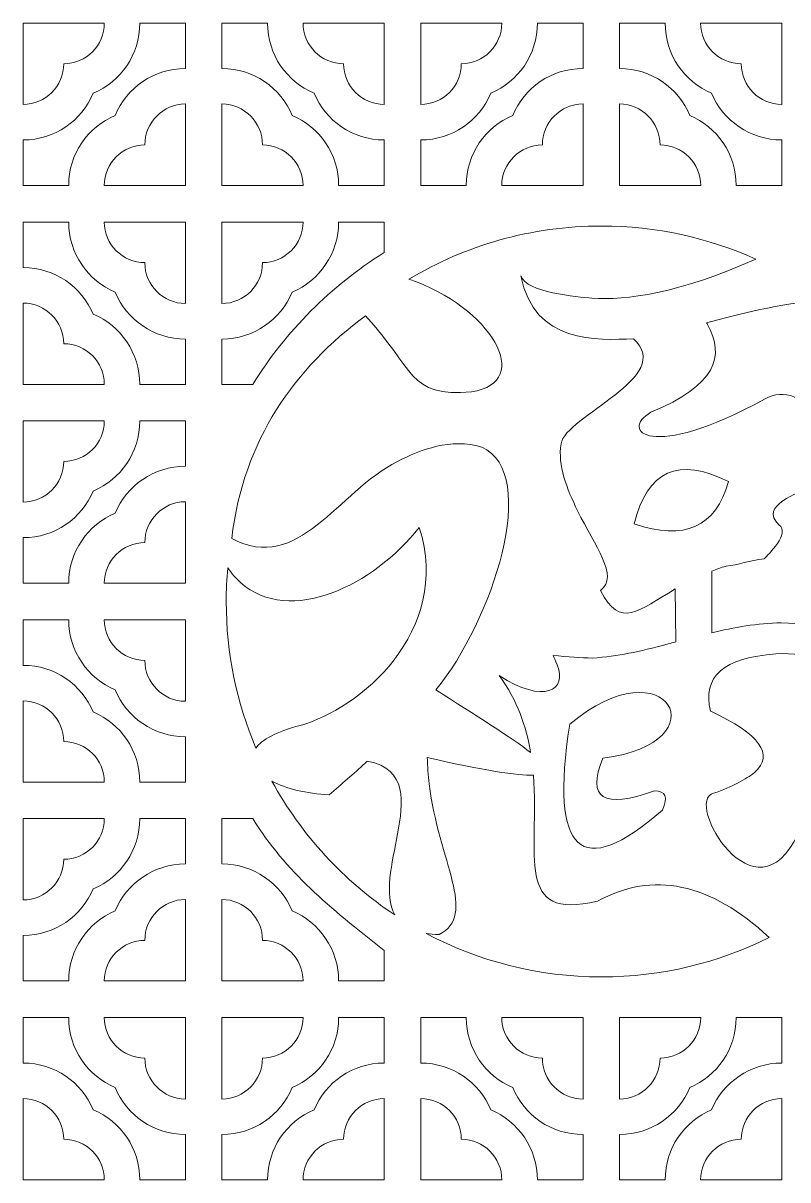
# Model space of a CAD drawing. Header units: centimetres. Extents: x -60 to 60, y -29 to 29.
# Drawn here: x -60.1 to -22.4, y -28.5 to 28.5 of the extents above; entities that cross this region are included whole.
import ezdxf

# ---------------------------------------------------------------- set-up
doc = ezdxf.new("R2010")
doc.units = ezdxf.units.CM
doc.header["$MEASUREMENT"] = 0
doc.layers.add('layer 1', color=7, linetype='Continuous')

msp = doc.modelspace()

# ---------------------------------------------------------------- linework, layer by layer
at = {"layer": 'layer 1', "color": 250, "lineweight": 9}
for points, knots in [([(-60.10806, 28.41758), (-60.10916, 28.44493), (-60.10973, 28.4724), (-60.10973, 28.5), (-60.10973, 28.5), (-60.10973, 28.50012), (-60.10972, 28.50025), (-60.10972, 28.50038)], [0, 0, 0, 0, 0.33333333, 0.33333333, 0.33333333, 0.33333333, 1, 1, 1, 1]), ([(-42.30974, 28.41758), (-42.30864, 28.44493), (-42.30807, 28.4724), (-42.30807, 28.5), (-42.30807, 28.5), (-42.30807, 28.50012), (-42.30808, 28.50025), (-42.30808, 28.50038)], [0, 0, 0, 0, 0.33333333, 0.33333333, 0.33333333, 0.33333333, 1, 1, 1, 1]), ([(-40.50806, 28.41758), (-40.50916, 28.44493), (-40.50973, 28.4724), (-40.50973, 28.5), (-40.50973, 28.5), (-40.50973, 28.50012), (-40.50972, 28.50025), (-40.50972, 28.50038)], [0, 0, 0, 0, 0.33333333, 0.33333333, 0.33333333, 0.33333333, 1, 1, 1, 1]), ([(-22.70974, 28.41758), (-22.70864, 28.44493), (-22.70807, 28.4724), (-22.70807, 28.5), (-22.70807, 28.5), (-22.70807, 28.50012), (-22.70808, 28.50025), (-22.70808, 28.50038)], [0, 0, 0, 0, 0.33333333, 0.33333333, 0.33333333, 0.33333333, 1, 1, 1, 1]), ([(-55.57178, 23.95526), (-56.9178, 23.38596), (-57.86226, 22.05314), (-57.86226, 20.5), (-57.86226, 20.5), (-57.86226, 20.5), (-60.10806, 20.5), (-60.10806, 20.5), (-60.10806, 20.5), (-60.10806, 20.5), (-60.10806, 22.7458), (-60.10806, 22.7458), (-60.10806, 22.7458), (-58.55159, 22.7458), (-57.21655, 23.69446), (-56.64931, 25.04511), (-56.64931, 25.04511), (-55.30391, 25.61469), (-54.35973, 26.9473), (-54.35973, 28.5), (-54.35973, 28.5), (-54.35973, 28.5), (-52.10806, 28.5), (-52.10806, 28.5), (-52.10806, 28.5), (-52.10806, 28.5), (-52.10806, 26.26594), (-52.10806, 26.26594), (-52.10806, 26.26594), (-53.66884, 26.26594), (-55.00725, 25.31188), (-55.57178, 23.95526)], [0, 0, 0, 0, 0.11111111, 0.11111111, 0.11111111, 0.11111111, 0.22222222, 0.22222222, 0.22222222, 0.22222222, 0.33333333, 0.33333333, 0.33333333, 0.33333333, 0.44444444, 0.44444444, 0.44444444, 0.44444444, 0.55555556, 0.55555556, 0.55555556, 0.55555556, 0.66666667, 0.66666667, 0.66666667, 0.66666667, 0.77777778, 0.77777778, 0.77777778, 0.77777778, 1, 1, 1, 1]), ([(-58.10806, 26.5), (-57.00367, 26.5), (-56.10973, 27.39561), (-56.10973, 28.5), (-56.10973, 28.5), (-56.10973, 28.5), (-60.10806, 28.5), (-60.10806, 28.5), (-60.10806, 28.5), (-60.10806, 28.5), (-60.10806, 24.4958), (-60.10806, 24.4958), (-60.10806, 24.4958), (-59.00546, 24.4958), (-58.10806, 25.39922), (-58.10806, 26.5)], [0, 0, 0, 0, 0.2, 0.2, 0.2, 0.2, 0.4, 0.4, 0.4, 0.4, 0.6, 0.6, 0.6, 0.6, 1, 1, 1, 1]), ([(-46.84602, 23.95526), (-45.5, 23.38596), (-44.55554, 22.05314), (-44.55554, 20.5), (-44.55554, 20.5), (-44.55554, 20.5), (-42.30974, 20.5), (-42.30974, 20.5), (-42.30974, 20.5), (-42.30974, 20.5), (-42.30974, 22.7458), (-42.30974, 22.7458), (-42.30974, 22.7458), (-43.86621, 22.7458), (-45.20125, 23.69446), (-45.76849, 25.04511), (-45.76849, 25.04511), (-47.11389, 25.61469), (-48.05807, 26.9473), (-48.05807, 28.5), (-48.05807, 28.5), (-48.05807, 28.5), (-50.30974, 28.5), (-50.30974, 28.5), (-50.30974, 28.5), (-50.30974, 28.5), (-50.30974, 26.26594), (-50.30974, 26.26594), (-50.30974, 26.26594), (-48.74896, 26.26594), (-47.41055, 25.31188), (-46.84602, 23.95526)], [0, 0, 0, 0, 0.11111111, 0.11111111, 0.11111111, 0.11111111, 0.22222222, 0.22222222, 0.22222222, 0.22222222, 0.33333333, 0.33333333, 0.33333333, 0.33333333, 0.44444444, 0.44444444, 0.44444444, 0.44444444, 0.55555556, 0.55555556, 0.55555556, 0.55555556, 0.66666667, 0.66666667, 0.66666667, 0.66666667, 0.77777778, 0.77777778, 0.77777778, 0.77777778, 1, 1, 1, 1]), ([(-44.30974, 26.5), (-45.41413, 26.5), (-46.30807, 27.39561), (-46.30807, 28.5), (-46.30807, 28.5), (-46.30807, 28.5), (-42.30974, 28.5), (-42.30974, 28.5), (-42.30974, 28.5), (-42.30974, 28.5), (-42.30974, 24.4958), (-42.30974, 24.4958), (-42.30974, 24.4958), (-43.41234, 24.4958), (-44.30974, 25.39922), (-44.30974, 26.5)], [0, 0, 0, 0, 0.2, 0.2, 0.2, 0.2, 0.4, 0.4, 0.4, 0.4, 0.6, 0.6, 0.6, 0.6, 1, 1, 1, 1]), ([(-35.97178, 23.95526), (-37.3178, 23.38596), (-38.26226, 22.05314), (-38.26226, 20.5), (-38.26226, 20.5), (-38.26226, 20.5), (-40.50806, 20.5), (-40.50806, 20.5), (-40.50806, 20.5), (-40.50806, 20.5), (-40.50806, 22.7458), (-40.50806, 22.7458), (-40.50806, 22.7458), (-38.95159, 22.7458), (-37.61655, 23.69446), (-37.04931, 25.04511), (-37.04931, 25.04511), (-35.70391, 25.61469), (-34.75973, 26.9473), (-34.75973, 28.5), (-34.75973, 28.5), (-34.75973, 28.5), (-32.50806, 28.5), (-32.50806, 28.5), (-32.50806, 28.5), (-32.50806, 28.5), (-32.50806, 26.26594), (-32.50806, 26.26594), (-32.50806, 26.26594), (-34.06884, 26.26594), (-35.40725, 25.31188), (-35.97178, 23.95526)], [0, 0, 0, 0, 0.11111111, 0.11111111, 0.11111111, 0.11111111, 0.22222222, 0.22222222, 0.22222222, 0.22222222, 0.33333333, 0.33333333, 0.33333333, 0.33333333, 0.44444444, 0.44444444, 0.44444444, 0.44444444, 0.55555556, 0.55555556, 0.55555556, 0.55555556, 0.66666667, 0.66666667, 0.66666667, 0.66666667, 0.77777778, 0.77777778, 0.77777778, 0.77777778, 1, 1, 1, 1]), ([(-38.50806, 26.5), (-37.40367, 26.5), (-36.50973, 27.39561), (-36.50973, 28.5), (-36.50973, 28.5), (-36.50973, 28.5), (-40.50806, 28.5), (-40.50806, 28.5), (-40.50806, 28.5), (-40.50806, 28.5), (-40.50806, 24.4958), (-40.50806, 24.4958), (-40.50806, 24.4958), (-39.40546, 24.4958), (-38.50806, 25.39922), (-38.50806, 26.5)], [0, 0, 0, 0, 0.2, 0.2, 0.2, 0.2, 0.4, 0.4, 0.4, 0.4, 0.6, 0.6, 0.6, 0.6, 1, 1, 1, 1]), ([(-27.24602, 23.95526), (-25.9, 23.38596), (-24.95554, 22.05314), (-24.95554, 20.5), (-24.95554, 20.5), (-24.95554, 20.5), (-22.70974, 20.5), (-22.70974, 20.5), (-22.70974, 20.5), (-22.70974, 20.5), (-22.70974, 22.7458), (-22.70974, 22.7458), (-22.70974, 22.7458), (-24.26621, 22.7458), (-25.60125, 23.69446), (-26.16849, 25.04511), (-26.16849, 25.04511), (-27.51389, 25.61469), (-28.45807, 26.9473), (-28.45807, 28.5), (-28.45807, 28.5), (-28.45807, 28.5), (-30.70974, 28.5), (-30.70974, 28.5), (-30.70974, 28.5), (-30.70974, 28.5), (-30.70974, 26.26594), (-30.70974, 26.26594), (-30.70974, 26.26594), (-29.14896, 26.26594), (-27.81055, 25.31188), (-27.24602, 23.95526)], [0, 0, 0, 0, 0.11111111, 0.11111111, 0.11111111, 0.11111111, 0.22222222, 0.22222222, 0.22222222, 0.22222222, 0.33333333, 0.33333333, 0.33333333, 0.33333333, 0.44444444, 0.44444444, 0.44444444, 0.44444444, 0.55555556, 0.55555556, 0.55555556, 0.55555556, 0.66666667, 0.66666667, 0.66666667, 0.66666667, 0.77777778, 0.77777778, 0.77777778, 0.77777778, 1, 1, 1, 1]), ([(-24.70974, 26.5), (-25.81413, 26.5), (-26.70807, 27.39561), (-26.70807, 28.5), (-26.70807, 28.5), (-26.70807, 28.5), (-22.70974, 28.5), (-22.70974, 28.5), (-22.70974, 28.5), (-22.70974, 28.5), (-22.70974, 24.4958), (-22.70974, 24.4958), (-22.70974, 24.4958), (-23.81234, 24.4958), (-24.70974, 25.39922), (-24.70974, 26.5)], [0, 0, 0, 0, 0.2, 0.2, 0.2, 0.2, 0.4, 0.4, 0.4, 0.4, 0.6, 0.6, 0.6, 0.6, 1, 1, 1, 1]), ([(-56.11216, 20.5), (-56.11216, 21.60267), (-55.20879, 22.49998), (-54.10799, 22.49998), (-54.10799, 22.49998), (-54.11629, 23.60508), (-53.21365, 24.51594), (-52.10806, 24.51594), (-52.10806, 24.51594), (-52.10806, 24.51594), (-52.10806, 20.5), (-52.10806, 20.5), (-52.10806, 20.5), (-52.10806, 20.5), (-56.11216, 20.5), (-56.11216, 20.5)], [0, 0, 0, 0, 0.2, 0.2, 0.2, 0.2, 0.4, 0.4, 0.4, 0.4, 0.6, 0.6, 0.6, 0.6, 1, 1, 1, 1]), ([(-46.30564, 20.5), (-46.30564, 21.60267), (-47.20901, 22.49998), (-48.30981, 22.49998), (-48.30981, 22.49998), (-48.30151, 23.60508), (-49.20415, 24.51594), (-50.30974, 24.51594), (-50.30974, 24.51594), (-50.30974, 24.51594), (-50.30974, 20.5), (-50.30974, 20.5), (-50.30974, 20.5), (-50.30974, 20.5), (-46.30564, 20.5), (-46.30564, 20.5)], [0, 0, 0, 0, 0.2, 0.2, 0.2, 0.2, 0.4, 0.4, 0.4, 0.4, 0.6, 0.6, 0.6, 0.6, 1, 1, 1, 1]), ([(-36.51216, 20.5), (-36.51216, 21.60267), (-35.60879, 22.49998), (-34.50799, 22.49998), (-34.50799, 22.49998), (-34.51629, 23.60508), (-33.61365, 24.51594), (-32.50806, 24.51594), (-32.50806, 24.51594), (-32.50806, 24.51594), (-32.50806, 20.5), (-32.50806, 20.5), (-32.50806, 20.5), (-32.50806, 20.5), (-36.51216, 20.5), (-36.51216, 20.5)], [0, 0, 0, 0, 0.2, 0.2, 0.2, 0.2, 0.4, 0.4, 0.4, 0.4, 0.6, 0.6, 0.6, 0.6, 1, 1, 1, 1]), ([(-26.70564, 20.5), (-26.70564, 21.60267), (-27.60901, 22.49998), (-28.70981, 22.49998), (-28.70981, 22.49998), (-28.70151, 23.60508), (-29.60415, 24.51594), (-30.70974, 24.51594), (-30.70974, 24.51594), (-30.70974, 24.51594), (-30.70974, 20.5), (-30.70974, 20.5), (-30.70974, 20.5), (-30.70974, 20.5), (-26.70564, 20.5), (-26.70564, 20.5)], [0, 0, 0, 0, 0.2, 0.2, 0.2, 0.2, 0.4, 0.4, 0.4, 0.4, 0.6, 0.6, 0.6, 0.6, 1, 1, 1, 1]), ([(-55.57178, 15.24474), (-56.9178, 15.81404), (-57.86226, 17.14686), (-57.86226, 18.7), (-57.86226, 18.7), (-57.86226, 18.7), (-60.10806, 18.7), (-60.10806, 18.7), (-60.10806, 18.7), (-60.10806, 18.7), (-60.10806, 16.4542), (-60.10806, 16.4542), (-60.10806, 16.4542), (-58.55159, 16.4542), (-57.21655, 15.50554), (-56.64931, 14.15489), (-56.64931, 14.15489), (-55.30391, 13.58531), (-54.35973, 12.2527), (-54.35973, 10.7), (-54.35973, 10.7), (-54.35973, 10.7), (-52.10806, 10.7), (-52.10806, 10.7), (-52.10806, 10.7), (-52.10806, 10.7), (-52.10806, 12.93406), (-52.10806, 12.93406), (-52.10806, 12.93406), (-53.66884, 12.93406), (-55.00725, 13.88812), (-55.57178, 15.24474)], [0, 0, 0, 0, 0.11111111, 0.11111111, 0.11111111, 0.11111111, 0.22222222, 0.22222222, 0.22222222, 0.22222222, 0.33333333, 0.33333333, 0.33333333, 0.33333333, 0.44444444, 0.44444444, 0.44444444, 0.44444444, 0.55555556, 0.55555556, 0.55555556, 0.55555556, 0.66666667, 0.66666667, 0.66666667, 0.66666667, 0.77777778, 0.77777778, 0.77777778, 0.77777778, 1, 1, 1, 1]), ([(-56.11216, 18.7), (-56.11216, 17.59733), (-55.20879, 16.70002), (-54.10799, 16.70002), (-54.10799, 16.70002), (-54.11629, 15.59492), (-53.21365, 14.68406), (-52.10806, 14.68406), (-52.10806, 14.68406), (-52.10806, 14.68406), (-52.10806, 18.7), (-52.10806, 18.7), (-52.10806, 18.7), (-52.10806, 18.7), (-56.11216, 18.7), (-56.11216, 18.7)], [0, 0, 0, 0, 0.2, 0.2, 0.2, 0.2, 0.4, 0.4, 0.4, 0.4, 0.6, 0.6, 0.6, 0.6, 1, 1, 1, 1]), ([(-46.30564, 18.7), (-46.30564, 17.59733), (-47.20901, 16.70002), (-48.30981, 16.70002), (-48.30981, 16.70002), (-48.30151, 15.59492), (-49.20415, 14.68406), (-50.30974, 14.68406), (-50.30974, 14.68406), (-50.30974, 14.68406), (-50.30974, 18.7), (-50.30974, 18.7), (-50.30974, 18.7), (-50.30974, 18.7), (-46.30564, 18.7), (-46.30564, 18.7)], [0, 0, 0, 0, 0.2, 0.2, 0.2, 0.2, 0.4, 0.4, 0.4, 0.4, 0.6, 0.6, 0.6, 0.6, 1, 1, 1, 1]), ([(-42.30974, 17.19393), (-44.93489, 15.55467), (-47.1539, 13.32616), (-48.79173, 10.7), (-48.79173, 10.7), (-48.79173, 10.7), (-50.30974, 10.7), (-50.30974, 10.7), (-50.30974, 10.7), (-50.30974, 10.7), (-50.30974, 12.93406), (-50.30974, 12.93406), (-50.30974, 12.93406), (-48.74896, 12.93406), (-47.41055, 13.88812), (-46.84602, 15.24474), (-46.84602, 15.24474), (-45.5, 15.81404), (-44.55554, 17.14686), (-44.55554, 18.7), (-44.55554, 18.7), (-44.55554, 18.7), (-42.30974, 18.7), (-42.30974, 18.7), (-42.30974, 18.7), (-42.30974, 18.7), (-42.30974, 17.19393), (-42.30974, 17.19393)], [0, 0, 0, 0, 0.125, 0.125, 0.125, 0.125, 0.25, 0.25, 0.25, 0.25, 0.375, 0.375, 0.375, 0.375, 0.5, 0.5, 0.5, 0.5, 0.625, 0.625, 0.625, 0.625, 0.75, 0.75, 0.75, 0.75, 1, 1, 1, 1]), ([(-58.10806, 12.7), (-57.00367, 12.7), (-56.10973, 11.80439), (-56.10973, 10.7), (-56.10973, 10.7), (-56.10973, 10.7), (-60.10806, 10.7), (-60.10806, 10.7), (-60.10806, 10.7), (-60.10806, 10.7), (-60.10806, 14.7042), (-60.10806, 14.7042), (-60.10806, 14.7042), (-59.00546, 14.7042), (-58.10806, 13.80078), (-58.10806, 12.7)], [0, 0, 0, 0, 0.2, 0.2, 0.2, 0.2, 0.4, 0.4, 0.4, 0.4, 0.6, 0.6, 0.6, 0.6, 1, 1, 1, 1]), ([(-60.10806, 10.78242), (-60.10916, 10.75507), (-60.10973, 10.7276), (-60.10973, 10.7), (-60.10973, 10.7), (-60.10973, 10.69988), (-60.10972, 10.69975), (-60.10972, 10.69962)], [0, 0, 0, 0, 0.33333333, 0.33333333, 0.33333333, 0.33333333, 1, 1, 1, 1]), ([(-60.10806, 8.81758), (-60.10916, 8.84493), (-60.10973, 8.8724), (-60.10973, 8.9), (-60.10973, 8.9), (-60.10973, 8.90012), (-60.10972, 8.90025), (-60.10972, 8.90038)], [0, 0, 0, 0, 0.33333333, 0.33333333, 0.33333333, 0.33333333, 1, 1, 1, 1]), ([(-55.57178, 4.35526), (-56.9178, 3.78596), (-57.86226, 2.45314), (-57.86226, 0.9), (-57.86226, 0.9), (-57.86226, 0.9), (-60.10806, 0.9), (-60.10806, 0.9), (-60.10806, 0.9), (-60.10806, 0.9), (-60.10806, 3.1458), (-60.10806, 3.1458), (-60.10806, 3.1458), (-58.55159, 3.1458), (-57.21655, 4.09446), (-56.64931, 5.44511), (-56.64931, 5.44511), (-55.30391, 6.01469), (-54.35973, 7.3473), (-54.35973, 8.9), (-54.35973, 8.9), (-54.35973, 8.9), (-52.10806, 8.9), (-52.10806, 8.9), (-52.10806, 8.9), (-52.10806, 8.9), (-52.10806, 6.66594), (-52.10806, 6.66594), (-52.10806, 6.66594), (-53.66884, 6.66594), (-55.00725, 5.71188), (-55.57178, 4.35526)], [0, 0, 0, 0, 0.11111111, 0.11111111, 0.11111111, 0.11111111, 0.22222222, 0.22222222, 0.22222222, 0.22222222, 0.33333333, 0.33333333, 0.33333333, 0.33333333, 0.44444444, 0.44444444, 0.44444444, 0.44444444, 0.55555556, 0.55555556, 0.55555556, 0.55555556, 0.66666667, 0.66666667, 0.66666667, 0.66666667, 0.77777778, 0.77777778, 0.77777778, 0.77777778, 1, 1, 1, 1]), ([(-58.10806, 6.9), (-57.00367, 6.9), (-56.10973, 7.79561), (-56.10973, 8.9), (-56.10973, 8.9), (-56.10973, 8.9), (-60.10806, 8.9), (-60.10806, 8.9), (-60.10806, 8.9), (-60.10806, 8.9), (-60.10806, 4.8958), (-60.10806, 4.8958), (-60.10806, 4.8958), (-59.00546, 4.8958), (-58.10806, 5.79922), (-58.10806, 6.9)], [0, 0, 0, 0, 0.2, 0.2, 0.2, 0.2, 0.4, 0.4, 0.4, 0.4, 0.6, 0.6, 0.6, 0.6, 1, 1, 1, 1]), ([(-56.11216, 0.9), (-56.11216, 2.00267), (-55.20879, 2.89998), (-54.10799, 2.89998), (-54.10799, 2.89998), (-54.11629, 4.00508), (-53.21365, 4.91594), (-52.10806, 4.91594), (-52.10806, 4.91594), (-52.10806, 4.91594), (-52.10806, 0.9), (-52.10806, 0.9), (-52.10806, 0.9), (-52.10806, 0.9), (-56.11216, 0.9), (-56.11216, 0.9)], [0, 0, 0, 0, 0.2, 0.2, 0.2, 0.2, 0.4, 0.4, 0.4, 0.4, 0.6, 0.6, 0.6, 0.6, 1, 1, 1, 1]), ([(-55.57178, -4.35526), (-56.9178, -3.78596), (-57.86226, -2.45314), (-57.86226, -0.9), (-57.86226, -0.9), (-57.86226, -0.9), (-60.10806, -0.9), (-60.10806, -0.9), (-60.10806, -0.9), (-60.10806, -0.9), (-60.10806, -3.1458), (-60.10806, -3.1458), (-60.10806, -3.1458), (-58.55159, -3.1458), (-57.21655, -4.09446), (-56.64931, -5.44511), (-56.64931, -5.44511), (-55.30391, -6.01469), (-54.35973, -7.3473), (-54.35973, -8.9), (-54.35973, -8.9), (-54.35973, -8.9), (-52.10806, -8.9), (-52.10806, -8.9), (-52.10806, -8.9), (-52.10806, -8.9), (-52.10806, -6.66594), (-52.10806, -6.66594), (-52.10806, -6.66594), (-53.66884, -6.66594), (-55.00725, -5.71188), (-55.57178, -4.35526)], [0, 0, 0, 0, 0.11111111, 0.11111111, 0.11111111, 0.11111111, 0.22222222, 0.22222222, 0.22222222, 0.22222222, 0.33333333, 0.33333333, 0.33333333, 0.33333333, 0.44444444, 0.44444444, 0.44444444, 0.44444444, 0.55555556, 0.55555556, 0.55555556, 0.55555556, 0.66666667, 0.66666667, 0.66666667, 0.66666667, 0.77777778, 0.77777778, 0.77777778, 0.77777778, 1, 1, 1, 1]), ([(-56.11216, -0.9), (-56.11216, -2.00267), (-55.20879, -2.89998), (-54.10799, -2.89998), (-54.10799, -2.89998), (-54.11629, -4.00508), (-53.21365, -4.91594), (-52.10806, -4.91594), (-52.10806, -4.91594), (-52.10806, -4.91594), (-52.10806, -0.9), (-52.10806, -0.9), (-52.10806, -0.9), (-52.10806, -0.9), (-56.11216, -0.9), (-56.11216, -0.9)], [0, 0, 0, 0, 0.2, 0.2, 0.2, 0.2, 0.4, 0.4, 0.4, 0.4, 0.6, 0.6, 0.6, 0.6, 1, 1, 1, 1]), ([(-58.10806, -6.9), (-57.00367, -6.9), (-56.10973, -7.79561), (-56.10973, -8.9), (-56.10973, -8.9), (-56.10973, -8.9), (-60.10806, -8.9), (-60.10806, -8.9), (-60.10806, -8.9), (-60.10806, -8.9), (-60.10806, -4.8958), (-60.10806, -4.8958), (-60.10806, -4.8958), (-59.00546, -4.8958), (-58.10806, -5.79922), (-58.10806, -6.9)], [0, 0, 0, 0, 0.2, 0.2, 0.2, 0.2, 0.4, 0.4, 0.4, 0.4, 0.6, 0.6, 0.6, 0.6, 1, 1, 1, 1]), ([(-60.10806, -8.81758), (-60.10916, -8.84493), (-60.10973, -8.8724), (-60.10973, -8.9), (-60.10973, -8.9), (-60.10973, -8.90012), (-60.10972, -8.90025), (-60.10972, -8.90038)], [0, 0, 0, 0, 0.33333333, 0.33333333, 0.33333333, 0.33333333, 1, 1, 1, 1]), ([(-60.10806, -10.78242), (-60.10916, -10.75507), (-60.10973, -10.7276), (-60.10973, -10.7), (-60.10973, -10.7), (-60.10973, -10.69988), (-60.10972, -10.69975), (-60.10972, -10.69962)], [0, 0, 0, 0, 0.33333333, 0.33333333, 0.33333333, 0.33333333, 1, 1, 1, 1]), ([(-55.57178, -15.24474), (-56.9178, -15.81404), (-57.86226, -17.14686), (-57.86226, -18.7), (-57.86226, -18.7), (-57.86226, -18.7), (-60.10806, -18.7), (-60.10806, -18.7), (-60.10806, -18.7), (-60.10806, -18.7), (-60.10806, -16.4542), (-60.10806, -16.4542), (-60.10806, -16.4542), (-58.55159, -16.4542), (-57.21655, -15.50554), (-56.64931, -14.15489), (-56.64931, -14.15489), (-55.30391, -13.58531), (-54.35973, -12.2527), (-54.35973, -10.7), (-54.35973, -10.7), (-54.35973, -10.7), (-52.10806, -10.7), (-52.10806, -10.7), (-52.10806, -10.7), (-52.10806, -10.7), (-52.10806, -12.93406), (-52.10806, -12.93406), (-52.10806, -12.93406), (-53.66884, -12.93406), (-55.00725, -13.88812), (-55.57178, -15.24474)], [0, 0, 0, 0, 0.11111111, 0.11111111, 0.11111111, 0.11111111, 0.22222222, 0.22222222, 0.22222222, 0.22222222, 0.33333333, 0.33333333, 0.33333333, 0.33333333, 0.44444444, 0.44444444, 0.44444444, 0.44444444, 0.55555556, 0.55555556, 0.55555556, 0.55555556, 0.66666667, 0.66666667, 0.66666667, 0.66666667, 0.77777778, 0.77777778, 0.77777778, 0.77777778, 1, 1, 1, 1]), ([(-58.10806, -12.7), (-57.00367, -12.7), (-56.10973, -11.80439), (-56.10973, -10.7), (-56.10973, -10.7), (-56.10973, -10.7), (-60.10806, -10.7), (-60.10806, -10.7), (-60.10806, -10.7), (-60.10806, -10.7), (-60.10806, -14.7042), (-60.10806, -14.7042), (-60.10806, -14.7042), (-59.00546, -14.7042), (-58.10806, -13.80078), (-58.10806, -12.7)], [0, 0, 0, 0, 0.2, 0.2, 0.2, 0.2, 0.4, 0.4, 0.4, 0.4, 0.6, 0.6, 0.6, 0.6, 1, 1, 1, 1]), ([(-48.79098, -10.70001), (-47.15325, -13.32554), (-45.00641, -15.08262), (-42.30974, -17.19395), (-42.30974, -17.19395), (-42.30974, -17.19395), (-42.30974, -18.7), (-42.30974, -18.7), (-42.30974, -18.7), (-42.30974, -18.7), (-44.55554, -18.7), (-44.55554, -18.7), (-44.55554, -18.7), (-44.55554, -17.14686), (-45.5, -15.81404), (-46.84602, -15.24474), (-46.84602, -15.24474), (-47.41055, -13.88812), (-48.74896, -12.93406), (-50.30974, -12.93406), (-50.30974, -12.93406), (-50.30974, -12.93406), (-50.30974, -10.7), (-50.30974, -10.7), (-50.30974, -10.7), (-50.30974, -10.7), (-48.79098, -10.70001), (-48.79098, -10.70001)], [0, 0, 0, 0, 0.125, 0.125, 0.125, 0.125, 0.25, 0.25, 0.25, 0.25, 0.375, 0.375, 0.375, 0.375, 0.5, 0.5, 0.5, 0.5, 0.625, 0.625, 0.625, 0.625, 0.75, 0.75, 0.75, 0.75, 1, 1, 1, 1]), ([(-56.11216, -18.7), (-56.11216, -17.59733), (-55.20879, -16.70002), (-54.10799, -16.70002), (-54.10799, -16.70002), (-54.11629, -15.59492), (-53.21365, -14.68406), (-52.10806, -14.68406), (-52.10806, -14.68406), (-52.10806, -14.68406), (-52.10806, -18.7), (-52.10806, -18.7), (-52.10806, -18.7), (-52.10806, -18.7), (-56.11216, -18.7), (-56.11216, -18.7)], [0, 0, 0, 0, 0.2, 0.2, 0.2, 0.2, 0.4, 0.4, 0.4, 0.4, 0.6, 0.6, 0.6, 0.6, 1, 1, 1, 1]), ([(-46.30564, -18.7), (-46.30564, -17.59733), (-47.20901, -16.70002), (-48.30981, -16.70002), (-48.30981, -16.70002), (-48.30151, -15.59492), (-49.20415, -14.68406), (-50.30974, -14.68406), (-50.30974, -14.68406), (-50.30974, -14.68406), (-50.30974, -18.7), (-50.30974, -18.7), (-50.30974, -18.7), (-50.30974, -18.7), (-46.30564, -18.7), (-46.30564, -18.7)], [0, 0, 0, 0, 0.2, 0.2, 0.2, 0.2, 0.4, 0.4, 0.4, 0.4, 0.6, 0.6, 0.6, 0.6, 1, 1, 1, 1]), ([(-55.57178, -23.95526), (-56.9178, -23.38596), (-57.86226, -22.05314), (-57.86226, -20.5), (-57.86226, -20.5), (-57.86226, -20.5), (-60.10806, -20.5), (-60.10806, -20.5), (-60.10806, -20.5), (-60.10806, -20.5), (-60.10806, -22.7458), (-60.10806, -22.7458), (-60.10806, -22.7458), (-58.55159, -22.7458), (-57.21655, -23.69446), (-56.64931, -25.04511), (-56.64931, -25.04511), (-55.30391, -25.61469), (-54.35973, -26.9473), (-54.35973, -28.5), (-54.35973, -28.5), (-54.35973, -28.5), (-52.10806, -28.5), (-52.10806, -28.5), (-52.10806, -28.5), (-52.10806, -28.5), (-52.10806, -26.26594), (-52.10806, -26.26594), (-52.10806, -26.26594), (-53.66884, -26.26594), (-55.00725, -25.31188), (-55.57178, -23.95526)], [0, 0, 0, 0, 0.11111111, 0.11111111, 0.11111111, 0.11111111, 0.22222222, 0.22222222, 0.22222222, 0.22222222, 0.33333333, 0.33333333, 0.33333333, 0.33333333, 0.44444444, 0.44444444, 0.44444444, 0.44444444, 0.55555556, 0.55555556, 0.55555556, 0.55555556, 0.66666667, 0.66666667, 0.66666667, 0.66666667, 0.77777778, 0.77777778, 0.77777778, 0.77777778, 1, 1, 1, 1]), ([(-56.11216, -20.5), (-56.11216, -21.60267), (-55.20879, -22.49998), (-54.10799, -22.49998), (-54.10799, -22.49998), (-54.11629, -23.60508), (-53.21365, -24.51594), (-52.10806, -24.51594), (-52.10806, -24.51594), (-52.10806, -24.51594), (-52.10806, -20.5), (-52.10806, -20.5), (-52.10806, -20.5), (-52.10806, -20.5), (-56.11216, -20.5), (-56.11216, -20.5)], [0, 0, 0, 0, 0.2, 0.2, 0.2, 0.2, 0.4, 0.4, 0.4, 0.4, 0.6, 0.6, 0.6, 0.6, 1, 1, 1, 1]), ([(-46.30564, -20.5), (-46.30564, -21.60267), (-47.20901, -22.49998), (-48.30981, -22.49998), (-48.30981, -22.49998), (-48.30151, -23.60508), (-49.20415, -24.51594), (-50.30974, -24.51594), (-50.30974, -24.51594), (-50.30974, -24.51594), (-50.30974, -20.5), (-50.30974, -20.5), (-50.30974, -20.5), (-50.30974, -20.5), (-46.30564, -20.5), (-46.30564, -20.5)], [0, 0, 0, 0, 0.2, 0.2, 0.2, 0.2, 0.4, 0.4, 0.4, 0.4, 0.6, 0.6, 0.6, 0.6, 1, 1, 1, 1]), ([(-46.84602, -23.95526), (-45.5, -23.38596), (-44.55554, -22.05314), (-44.55554, -20.5), (-44.55554, -20.5), (-44.55554, -20.5), (-42.30974, -20.5), (-42.30974, -20.5), (-42.30974, -20.5), (-42.30974, -20.5), (-42.30974, -22.7458), (-42.30974, -22.7458), (-42.30974, -22.7458), (-43.86621, -22.7458), (-45.20125, -23.69446), (-45.76849, -25.04511), (-45.76849, -25.04511), (-47.11389, -25.61469), (-48.05807, -26.9473), (-48.05807, -28.5), (-48.05807, -28.5), (-48.05807, -28.5), (-50.30974, -28.5), (-50.30974, -28.5), (-50.30974, -28.5), (-50.30974, -28.5), (-50.30974, -26.26594), (-50.30974, -26.26594), (-50.30974, -26.26594), (-48.74896, -26.26594), (-47.41055, -25.31188), (-46.84602, -23.95526)], [0, 0, 0, 0, 0.11111111, 0.11111111, 0.11111111, 0.11111111, 0.22222222, 0.22222222, 0.22222222, 0.22222222, 0.33333333, 0.33333333, 0.33333333, 0.33333333, 0.44444444, 0.44444444, 0.44444444, 0.44444444, 0.55555556, 0.55555556, 0.55555556, 0.55555556, 0.66666667, 0.66666667, 0.66666667, 0.66666667, 0.77777778, 0.77777778, 0.77777778, 0.77777778, 1, 1, 1, 1]), ([(-35.97178, -23.95526), (-37.3178, -23.38596), (-38.26226, -22.05314), (-38.26226, -20.5), (-38.26226, -20.5), (-38.26226, -20.5), (-40.50806, -20.5), (-40.50806, -20.5), (-40.50806, -20.5), (-40.50806, -20.5), (-40.50806, -22.7458), (-40.50806, -22.7458), (-40.50806, -22.7458), (-38.95159, -22.7458), (-37.61655, -23.69446), (-37.04931, -25.04511), (-37.04931, -25.04511), (-35.70391, -25.61469), (-34.75973, -26.9473), (-34.75973, -28.5), (-34.75973, -28.5), (-34.75973, -28.5), (-32.50806, -28.5), (-32.50806, -28.5), (-32.50806, -28.5), (-32.50806, -28.5), (-32.50806, -26.26594), (-32.50806, -26.26594), (-32.50806, -26.26594), (-34.06884, -26.26594), (-35.40725, -25.31188), (-35.97178, -23.95526)], [0, 0, 0, 0, 0.11111111, 0.11111111, 0.11111111, 0.11111111, 0.22222222, 0.22222222, 0.22222222, 0.22222222, 0.33333333, 0.33333333, 0.33333333, 0.33333333, 0.44444444, 0.44444444, 0.44444444, 0.44444444, 0.55555556, 0.55555556, 0.55555556, 0.55555556, 0.66666667, 0.66666667, 0.66666667, 0.66666667, 0.77777778, 0.77777778, 0.77777778, 0.77777778, 1, 1, 1, 1]), ([(-36.51216, -20.5), (-36.51216, -21.60267), (-35.60879, -22.49998), (-34.50799, -22.49998), (-34.50799, -22.49998), (-34.51629, -23.60508), (-33.61365, -24.51594), (-32.50806, -24.51594), (-32.50806, -24.51594), (-32.50806, -24.51594), (-32.50806, -20.5), (-32.50806, -20.5), (-32.50806, -20.5), (-32.50806, -20.5), (-36.51216, -20.5), (-36.51216, -20.5)], [0, 0, 0, 0, 0.2, 0.2, 0.2, 0.2, 0.4, 0.4, 0.4, 0.4, 0.6, 0.6, 0.6, 0.6, 1, 1, 1, 1]), ([(-26.70564, -20.5), (-26.70564, -21.60267), (-27.60901, -22.49998), (-28.70981, -22.49998), (-28.70981, -22.49998), (-28.70151, -23.60508), (-29.60415, -24.51594), (-30.70974, -24.51594), (-30.70974, -24.51594), (-30.70974, -24.51594), (-30.70974, -20.5), (-30.70974, -20.5), (-30.70974, -20.5), (-30.70974, -20.5), (-26.70564, -20.5), (-26.70564, -20.5)], [0, 0, 0, 0, 0.2, 0.2, 0.2, 0.2, 0.4, 0.4, 0.4, 0.4, 0.6, 0.6, 0.6, 0.6, 1, 1, 1, 1]), ([(-27.24602, -23.95526), (-25.9, -23.38596), (-24.95554, -22.05314), (-24.95554, -20.5), (-24.95554, -20.5), (-24.95554, -20.5), (-22.70974, -20.5), (-22.70974, -20.5), (-22.70974, -20.5), (-22.70974, -20.5), (-22.70974, -22.7458), (-22.70974, -22.7458), (-22.70974, -22.7458), (-24.26621, -22.7458), (-25.60125, -23.69446), (-26.16849, -25.04511), (-26.16849, -25.04511), (-27.51389, -25.61469), (-28.45807, -26.9473), (-28.45807, -28.5), (-28.45807, -28.5), (-28.45807, -28.5), (-30.70974, -28.5), (-30.70974, -28.5), (-30.70974, -28.5), (-30.70974, -28.5), (-30.70974, -26.26594), (-30.70974, -26.26594), (-30.70974, -26.26594), (-29.14896, -26.26594), (-27.81055, -25.31188), (-27.24602, -23.95526)], [0, 0, 0, 0, 0.11111111, 0.11111111, 0.11111111, 0.11111111, 0.22222222, 0.22222222, 0.22222222, 0.22222222, 0.33333333, 0.33333333, 0.33333333, 0.33333333, 0.44444444, 0.44444444, 0.44444444, 0.44444444, 0.55555556, 0.55555556, 0.55555556, 0.55555556, 0.66666667, 0.66666667, 0.66666667, 0.66666667, 0.77777778, 0.77777778, 0.77777778, 0.77777778, 1, 1, 1, 1]), ([(-58.10806, -26.5), (-57.00367, -26.5), (-56.10973, -27.39561), (-56.10973, -28.5), (-56.10973, -28.5), (-56.10973, -28.5), (-60.10806, -28.5), (-60.10806, -28.5), (-60.10806, -28.5), (-60.10806, -28.5), (-60.10806, -24.4958), (-60.10806, -24.4958), (-60.10806, -24.4958), (-59.00546, -24.4958), (-58.10806, -25.39922), (-58.10806, -26.5)], [0, 0, 0, 0, 0.2, 0.2, 0.2, 0.2, 0.4, 0.4, 0.4, 0.4, 0.6, 0.6, 0.6, 0.6, 1, 1, 1, 1]), ([(-44.30974, -26.5), (-45.41413, -26.5), (-46.30807, -27.39561), (-46.30807, -28.5), (-46.30807, -28.5), (-46.30807, -28.5), (-42.30974, -28.5), (-42.30974, -28.5), (-42.30974, -28.5), (-42.30974, -28.5), (-42.30974, -24.4958), (-42.30974, -24.4958), (-42.30974, -24.4958), (-43.41234, -24.4958), (-44.30974, -25.39922), (-44.30974, -26.5)], [0, 0, 0, 0, 0.2, 0.2, 0.2, 0.2, 0.4, 0.4, 0.4, 0.4, 0.6, 0.6, 0.6, 0.6, 1, 1, 1, 1]), ([(-38.50806, -26.5), (-37.40367, -26.5), (-36.50973, -27.39561), (-36.50973, -28.5), (-36.50973, -28.5), (-36.50973, -28.5), (-40.50806, -28.5), (-40.50806, -28.5), (-40.50806, -28.5), (-40.50806, -28.5), (-40.50806, -24.4958), (-40.50806, -24.4958), (-40.50806, -24.4958), (-39.40546, -24.4958), (-38.50806, -25.39922), (-38.50806, -26.5)], [0, 0, 0, 0, 0.2, 0.2, 0.2, 0.2, 0.4, 0.4, 0.4, 0.4, 0.6, 0.6, 0.6, 0.6, 1, 1, 1, 1]), ([(-24.70974, -26.5), (-25.81413, -26.5), (-26.70807, -27.39561), (-26.70807, -28.5), (-26.70807, -28.5), (-26.70807, -28.5), (-22.70974, -28.5), (-22.70974, -28.5), (-22.70974, -28.5), (-22.70974, -28.5), (-22.70974, -24.4958), (-22.70974, -24.4958), (-22.70974, -24.4958), (-23.81234, -24.4958), (-24.70974, -25.39922), (-24.70974, -26.5)], [0, 0, 0, 0, 0.2, 0.2, 0.2, 0.2, 0.4, 0.4, 0.4, 0.4, 0.6, 0.6, 0.6, 0.6, 1, 1, 1, 1]), ([(-60.10806, -28.41758), (-60.10916, -28.44493), (-60.10973, -28.4724), (-60.10973, -28.5), (-60.10973, -28.5), (-60.10973, -28.50012), (-60.10972, -28.50025), (-60.10972, -28.50038)], [0, 0, 0, 0, 0.33333333, 0.33333333, 0.33333333, 0.33333333, 1, 1, 1, 1]), ([(-42.30974, -28.41758), (-42.30864, -28.44493), (-42.30807, -28.4724), (-42.30807, -28.5), (-42.30807, -28.5), (-42.30807, -28.50012), (-42.30808, -28.50025), (-42.30808, -28.50038)], [0, 0, 0, 0, 0.33333333, 0.33333333, 0.33333333, 0.33333333, 1, 1, 1, 1]), ([(-40.50806, -28.41758), (-40.50916, -28.44493), (-40.50973, -28.4724), (-40.50973, -28.5), (-40.50973, -28.5), (-40.50973, -28.50012), (-40.50972, -28.50025), (-40.50972, -28.50038)], [0, 0, 0, 0, 0.33333333, 0.33333333, 0.33333333, 0.33333333, 1, 1, 1, 1]), ([(-22.70974, -28.41758), (-22.70864, -28.44493), (-22.70807, -28.4724), (-22.70807, -28.5), (-22.70807, -28.5), (-22.70807, -28.50012), (-22.70808, -28.50025), (-22.70808, -28.50038)], [0, 0, 0, 0, 0.33333333, 0.33333333, 0.33333333, 0.33333333, 1, 1, 1, 1])]:
    msp.add_open_spline(points, degree=3, knots=knots, dxfattribs=at)
at = {"layer": 'layer 1', "color": 242, "lineweight": 9}
for points, knots in [([(-35.09007, -7.44882), (-36.03477, -6.69199), (-37.81383, -5.6025), (-39.76572, -4.35654), (-39.76572, -4.35654), (-36.99251, -1.00385), (-34.57996, 6.31007), (-37.5027, 7.60699), (-37.5027, 7.60699), (-39.00414, 8.07412), (-40.51521, 7.48236), (-41.65903, 6.90046), (-41.65903, 6.90046), (-41.65903, 6.90046), (-41.65904, 6.90045), (-41.65904, 6.90045), (-41.65904, 6.90045), (-44.61732, 5.39542), (-46.52753, 1.33226), (-49.8269, 3.10792), (-49.8269, 3.10792), (-49.24197, 7.99041), (-46.71211, 11.4978), (-43.232, 14.08021), (-43.232, 14.08021), (-40.82665, 11.49097), (-41.13468, 10.03695), (-38.00154, 10.33465), (-38.00154, 10.33465), (-34.84627, 10.8162), (-37.08096, 14.52743), (-41.08698, 15.88346), (-41.08698, 15.88346), (-38.31217, 17.5453), (-35.06586, 18.50061), (-31.59691, 18.50061), (-31.59691, 18.50061), (-28.88557, 18.50061), (-26.31026, 17.917), (-23.98975, 16.8686), (-23.98975, 16.8686), (-27.80198, 15.17541), (-30.39382, 14.82134), (-32.06612, 14.95138), (-32.06612, 14.95138), (-32.77751, 15.00669), (-35.32964, 15.22635), (-35.56683, 16.04541), (-35.56683, 16.04541), (-34.93674, 12.68795), (-31.77556, 12.87064), (-30.02686, 12.95036), (-30.02686, 12.95036), (-27.90744, 11.05391), (-33.40853, 9.14572), (-33.59171, 7.76258), (-33.59171, 7.76258), (-33.76178, 6.71687), (-33.30841, 5.55984), (-32.77253, 4.4664), (-32.77253, 4.4664), (-31.91617, 2.71902), (-30.71583, 1.2561), (-31.64399, 0.54822), (-31.64399, 0.54822), (-30.66464, -1.38006), (-29.78646, -0.45426), (-27.96569, 0.61721), (-27.96569, 0.61721), (-27.96569, 0.61721), (-27.93053, -1.99097), (-27.93053, -1.99097), (-27.93053, -1.99097), (-28.06026, -2.02577), (-28.18645, -2.0595), (-28.30899, -2.09179), (-28.30899, -2.09179), (-29.81064, -2.48747), (-30.7264, -2.69656), (-32.04538, -2.7886), (-32.04538, -2.7886), (-32.04538, -2.7886), (-32.0454, -2.78861), (-32.0454, -2.78861), (-32.0454, -2.78861), (-32.0454, -2.78861), (-32.04541, -2.78861), (-32.04541, -2.78861), (-32.04541, -2.78861), (-32.04541, -2.78861), (-32.04541, -2.78861), (-32.04541, -2.78861), (-32.04541, -2.78861), (-32.60315, -2.77486), (-33.24075, -2.73366), (-33.98262, -2.65317), (-33.98262, -2.65317), (-33.9389, -2.75594), (-33.87603, -2.90437), (-33.78765, -3.11352), (-33.78765, -3.11352), (-33.25031, -4.385), (-34.45338, -5.073), (-36.63997, -3.64466), (-36.63997, -3.64466), (-35.74383, -4.86654), (-35.30274, -6.17334), (-35.09007, -7.44882)], [0, 0, 0, 0, 0.03571429, 0.03571429, 0.03571429, 0.03571429, 0.07142857, 0.07142857, 0.07142857, 0.07142857, 0.10714286, 0.10714286, 0.10714286, 0.10714286, 0.14285714, 0.14285714, 0.14285714, 0.14285714, 0.17857143, 0.17857143, 0.17857143, 0.17857143, 0.21428571, 0.21428571, 0.21428571, 0.21428571, 0.25, 0.25, 0.25, 0.25, 0.28571429, 0.28571429, 0.28571429, 0.28571429, 0.32142857, 0.32142857, 0.32142857, 0.32142857, 0.35714286, 0.35714286, 0.35714286, 0.35714286, 0.39285714, 0.39285714, 0.39285714, 0.39285714, 0.42857143, 0.42857143, 0.42857143, 0.42857143, 0.46428571, 0.46428571, 0.46428571, 0.46428571, 0.5, 0.5, 0.5, 0.5, 0.53571429, 0.53571429, 0.53571429, 0.53571429, 0.57142857, 0.57142857, 0.57142857, 0.57142857, 0.60714286, 0.60714286, 0.60714286, 0.60714286, 0.64285714, 0.64285714, 0.64285714, 0.64285714, 0.67857143, 0.67857143, 0.67857143, 0.67857143, 0.71428571, 0.71428571, 0.71428571, 0.71428571, 0.75, 0.75, 0.75, 0.75, 0.78571429, 0.78571429, 0.78571429, 0.78571429, 0.82142857, 0.82142857, 0.82142857, 0.82142857, 0.85714286, 0.85714286, 0.85714286, 0.85714286, 0.89285714, 0.89285714, 0.89285714, 0.89285714, 0.92857143, 0.92857143, 0.92857143, 0.92857143, 1, 1, 1, 1]), ([(-20.65297, -14.91567), (-14.09444, -5.81429), (-14.78849, -1.19448), (-22.73189, -1.05172), (-22.73189, -1.05172), (-23.8976, -1.06751), (-25.08207, -1.28178), (-26.16439, -1.53617), (-26.16439, -1.53617), (-26.16439, -1.53617), (-26.16436, 1.50259), (-26.16436, 1.50259), (-26.16436, 1.50259), (-25.93551, 1.59078), (-25.70908, 1.6684), (-25.45752, 1.74342), (-25.45752, 1.74342), (-25.45752, 1.74342), (-25.45749, 1.74343), (-25.45749, 1.74343), (-25.45749, 1.74343), (-25.45749, 1.74343), (-25.45747, 1.74343), (-25.45747, 1.74343), (-25.45747, 1.74343), (-24.86968, 1.78445), (-24.26959, 2.04176), (-23.57645, 2.1071), (-23.57645, 2.1071), (-23.39651, 2.28707), (-22.26017, 3.35828), (-22.85368, 3.77994), (-22.85368, 3.77994), (-23.86088, 4.73419), (-21.81649, 5.39644), (-21.35329, 5.55551), (-21.35329, 5.55551), (-19.57875, 7.86948), (-21.55025, 11.09817), (-23.55888, 9.97694), (-23.55888, 9.97694), (-29.22859, 6.85025), (-30.72519, 8.42888), (-29.16206, 9.32213), (-29.16206, 9.32213), (-25.92836, 10.67143), (-25.50761, 12.06135), (-26.36874, 13.65331), (-26.36874, 13.65331), (-26.38304, 13.67975), (-26.39779, 13.70623), (-26.41307, 13.73269), (-26.41307, 13.73269), (-24.82347, 14.16194), (-22.90932, 14.65108), (-20.60112, 14.87861), (-20.60112, 14.87861), (-16.04874, 11.5082), (-13.0969, 6.09842), (-13.0969, 0.00062), (-13.0969, 0.00062), (-13.0969, -6.12033), (-16.07116, -11.54802), (-20.65297, -14.91567)], [0, 0, 0, 0, 0.05882353, 0.05882353, 0.05882353, 0.05882353, 0.11764706, 0.11764706, 0.11764706, 0.11764706, 0.17647059, 0.17647059, 0.17647059, 0.17647059, 0.23529412, 0.23529412, 0.23529412, 0.23529412, 0.29411765, 0.29411765, 0.29411765, 0.29411765, 0.35294118, 0.35294118, 0.35294118, 0.35294118, 0.41176471, 0.41176471, 0.41176471, 0.41176471, 0.47058824, 0.47058824, 0.47058824, 0.47058824, 0.52941176, 0.52941176, 0.52941176, 0.52941176, 0.58823529, 0.58823529, 0.58823529, 0.58823529, 0.64705882, 0.64705882, 0.64705882, 0.64705882, 0.70588235, 0.70588235, 0.70588235, 0.70588235, 0.76470588, 0.76470588, 0.76470588, 0.76470588, 0.82352941, 0.82352941, 0.82352941, 0.82352941, 0.88235294, 0.88235294, 0.88235294, 0.88235294, 1, 1, 1, 1]), ([(-25.33286, 5.90532), (-27.79536, 7.14856), (-29.34538, 6.45453), (-29.98289, 3.82323), (-29.98289, 3.82323), (-27.51209, 2.97714), (-25.96208, 3.67118), (-25.33286, 5.90532)], [0, 0, 0, 0, 0.33333333, 0.33333333, 0.33333333, 0.33333333, 1, 1, 1, 1]), ([(-48.63406, -7.22034), (-49.57583, -5.00162), (-50.0969, -2.56112), (-50.0969, 0.00062), (-50.0969, 0.00062), (-50.0969, 0.55942), (-50.0721, 1.11247), (-50.02356, 1.65869), (-50.02356, 1.65869), (-49.8289, 1.3797), (-49.61624, 1.14016), (-49.38864, 0.93754), (-49.38864, 0.93754), (-46.96127, -1.22345), (-42.82651, 0.80503), (-40.578, 3.64042), (-40.578, 3.64042), (-38.94763, -1.49666), (-43.55971, -5.3285), (-46.45258, -6.10298), (-46.45258, -6.10298), (-47.64958, -6.42344), (-48.3371, -6.81637), (-48.63406, -7.22034)], [0, 0, 0, 0, 0.14285714, 0.14285714, 0.14285714, 0.14285714, 0.28571429, 0.28571429, 0.28571429, 0.28571429, 0.42857143, 0.42857143, 0.42857143, 0.42857143, 0.57142857, 0.57142857, 0.57142857, 0.57142857, 0.71428571, 0.71428571, 0.71428571, 0.71428571, 1, 1, 1, 1]), ([(-28.58855, -10.27542), (-32.62258, -13.80171), (-34.14827, -12.39393), (-33.16561, -6.05211), (-33.16561, -6.05211), (-28.35549, -2.00073), (-25.6038, -6.98458), (-31.53119, -7.72269), (-31.53119, -7.72269), (-32.34941, -9.70862), (-31.49902, -10.24416), (-28.98, -9.32929), (-28.98, -9.32929), (-28.43821, -9.32753), (-28.30772, -9.64292), (-28.58855, -10.27542)], [0, 0, 0, 0, 0.2, 0.2, 0.2, 0.2, 0.4, 0.4, 0.4, 0.4, 0.6, 0.6, 0.6, 0.6, 1, 1, 1, 1]), ([(-21.89624, -11.43079), (-23.99949, -15.9693), (-27.5736, -9.80801), (-26.07092, -9.45076), (-26.07092, -9.45076), (-25.11688, -9.1294), (-24.4711, -8.75481), (-24.04737, -8.42812), (-24.04737, -8.42812), (-24.04737, -8.42812), (-24.04735, -8.4281), (-24.04735, -8.4281), (-24.04735, -8.4281), (-23.07352, -7.54048), (-23.79384, -6.53459), (-26.20933, -5.41035), (-26.20933, -5.41035), (-26.20933, -5.41035), (-26.20934, -5.41034), (-26.20934, -5.41034), (-26.20934, -5.41034), (-26.20934, -5.41034), (-26.22024, -5.4052), (-26.22024, -5.4052), (-26.22024, -5.4052), (-26.64651, -3.70439), (-25.57435, -2.7643), (-23.00381, -2.58492), (-23.00381, -2.58492), (-19.42905, -2.31744), (-19.05896, -5.26404), (-21.89343, -11.42464), (-21.89343, -11.42464), (-21.89343, -11.42464), (-21.89624, -11.43079), (-21.89624, -11.43079)], [0, 0, 0, 0, 0.1, 0.1, 0.1, 0.1, 0.2, 0.2, 0.2, 0.2, 0.3, 0.3, 0.3, 0.3, 0.4, 0.4, 0.4, 0.4, 0.5, 0.5, 0.5, 0.5, 0.6, 0.6, 0.6, 0.6, 0.7, 0.7, 0.7, 0.7, 0.8, 0.8, 0.8, 0.8, 1, 1, 1, 1]), ([(-47.84631, -8.84877), (-47.15272, -9.2179), (-46.1453, -9.4769), (-45.02737, -9.52059), (-45.02737, -9.52059), (-44.40487, -8.99948), (-43.81538, -8.4847), (-43.2589, -7.97628), (-43.2589, -7.97628), (-43.2589, -7.97628), (-43.25888, -7.97626), (-43.25888, -7.97626), (-43.25888, -7.97626), (-43.25888, -7.97626), (-43.25885, -7.97624), (-43.25885, -7.97624), (-43.25885, -7.97624), (-43.25885, -7.97624), (-43.25882, -7.97621), (-43.25882, -7.97621), (-43.25882, -7.97621), (-43.21635, -7.93741), (-43.17411, -7.89868), (-43.13204, -7.85997), (-43.13204, -7.85997), (-43.12991, -7.86029), (-43.1286, -7.86049), (-43.12682, -7.86094), (-43.12682, -7.86094), (-43.12682, -7.86094), (-43.12681, -7.86094), (-43.12681, -7.86094), (-43.12681, -7.86094), (-41.14164, -8.24912), (-41.36624, -9.92603), (-41.64817, -11.4485), (-41.64817, -11.4485), (-41.91794, -12.90526), (-42.33534, -14.46591), (-41.78922, -15.44003), (-41.78922, -15.44003), (-44.30706, -13.77443), (-46.39394, -11.5095), (-47.84631, -8.84877)], [0, 0, 0, 0, 0.08333333, 0.08333333, 0.08333333, 0.08333333, 0.16666667, 0.16666667, 0.16666667, 0.16666667, 0.25, 0.25, 0.25, 0.25, 0.33333333, 0.33333333, 0.33333333, 0.33333333, 0.41666667, 0.41666667, 0.41666667, 0.41666667, 0.5, 0.5, 0.5, 0.5, 0.58333333, 0.58333333, 0.58333333, 0.58333333, 0.66666667, 0.66666667, 0.66666667, 0.66666667, 0.75, 0.75, 0.75, 0.75, 0.83333333, 0.83333333, 0.83333333, 0.83333333, 1, 1, 1, 1]), ([(-34.95692, -8.55283), (-34.64625, -12.47394), (-35.93986, -15.75069), (-31.79595, -14.77153), (-31.79595, -14.77153), (-29.0612, -13.26227), (-26.23939, -13.85641), (-23.33065, -16.55376), (-23.33065, -16.55376), (-25.81858, -17.79878), (-28.62611, -18.4994), (-31.59691, -18.4994), (-31.59691, -18.4994), (-34.72154, -18.4994), (-37.6653, -17.72436), (-40.24679, -16.35604), (-40.24679, -16.35604), (-40.0531, -16.38594), (-39.84024, -16.40408), (-39.60662, -16.40947), (-39.60662, -16.40947), (-37.67807, -15.42747), (-39.62893, -12.83703), (-40.09257, -8.98599), (-40.09257, -8.98599), (-40.09257, -8.98599), (-40.09257, -8.98598), (-40.09257, -8.98598), (-40.09257, -8.98598), (-40.09257, -8.98598), (-40.09257, -8.98596), (-40.09257, -8.98596), (-40.09257, -8.98596), (-40.09257, -8.98596), (-40.09258, -8.98595), (-40.09258, -8.98595), (-40.09258, -8.98595), (-40.09258, -8.98595), (-40.09258, -8.98593), (-40.09258, -8.98593), (-40.09258, -8.98593), (-40.09258, -8.98593), (-40.09258, -8.9859), (-40.09258, -8.9859), (-40.09258, -8.9859), (-40.09258, -8.9859), (-40.09258, -8.98588), (-40.09258, -8.98588), (-40.09258, -8.98588), (-40.09258, -8.98588), (-40.09258, -8.98586), (-40.09258, -8.98586), (-40.09258, -8.98586), (-40.09258, -8.98586), (-40.09258, -8.98583), (-40.09258, -8.98583), (-40.09258, -8.98583), (-40.09258, -8.98583), (-40.09259, -8.9858), (-40.09259, -8.9858), (-40.09259, -8.9858), (-40.09259, -8.9858), (-40.09259, -8.98577), (-40.09259, -8.98577), (-40.09259, -8.98577), (-40.09259, -8.98577), (-40.09259, -8.98574), (-40.09259, -8.98574), (-40.09259, -8.98574), (-40.09259, -8.98574), (-40.09259, -8.98571), (-40.09259, -8.98571), (-40.09259, -8.98571), (-40.09259, -8.98571), (-40.0926, -8.98566), (-40.0926, -8.98566), (-40.0926, -8.98566), (-40.14281, -8.56847), (-40.17583, -8.13671), (-40.18431, -7.69036), (-40.18431, -7.69036), (-37.38114, -8.32714), (-35.74242, -8.587), (-34.95692, -8.55283)], [0, 0, 0, 0, 0.04545455, 0.04545455, 0.04545455, 0.04545455, 0.09090909, 0.09090909, 0.09090909, 0.09090909, 0.13636364, 0.13636364, 0.13636364, 0.13636364, 0.18181818, 0.18181818, 0.18181818, 0.18181818, 0.22727273, 0.22727273, 0.22727273, 0.22727273, 0.27272727, 0.27272727, 0.27272727, 0.27272727, 0.31818182, 0.31818182, 0.31818182, 0.31818182, 0.36363636, 0.36363636, 0.36363636, 0.36363636, 0.40909091, 0.40909091, 0.40909091, 0.40909091, 0.45454545, 0.45454545, 0.45454545, 0.45454545, 0.5, 0.5, 0.5, 0.5, 0.54545455, 0.54545455, 0.54545455, 0.54545455, 0.59090909, 0.59090909, 0.59090909, 0.59090909, 0.63636364, 0.63636364, 0.63636364, 0.63636364, 0.68181818, 0.68181818, 0.68181818, 0.68181818, 0.72727273, 0.72727273, 0.72727273, 0.72727273, 0.77272727, 0.77272727, 0.77272727, 0.77272727, 0.81818182, 0.81818182, 0.81818182, 0.81818182, 0.86363636, 0.86363636, 0.86363636, 0.86363636, 0.90909091, 0.90909091, 0.90909091, 0.90909091, 1, 1, 1, 1])]:
    msp.add_open_spline(points, degree=3, knots=knots, dxfattribs=at)

doc.saveas('drawing.dxf')
